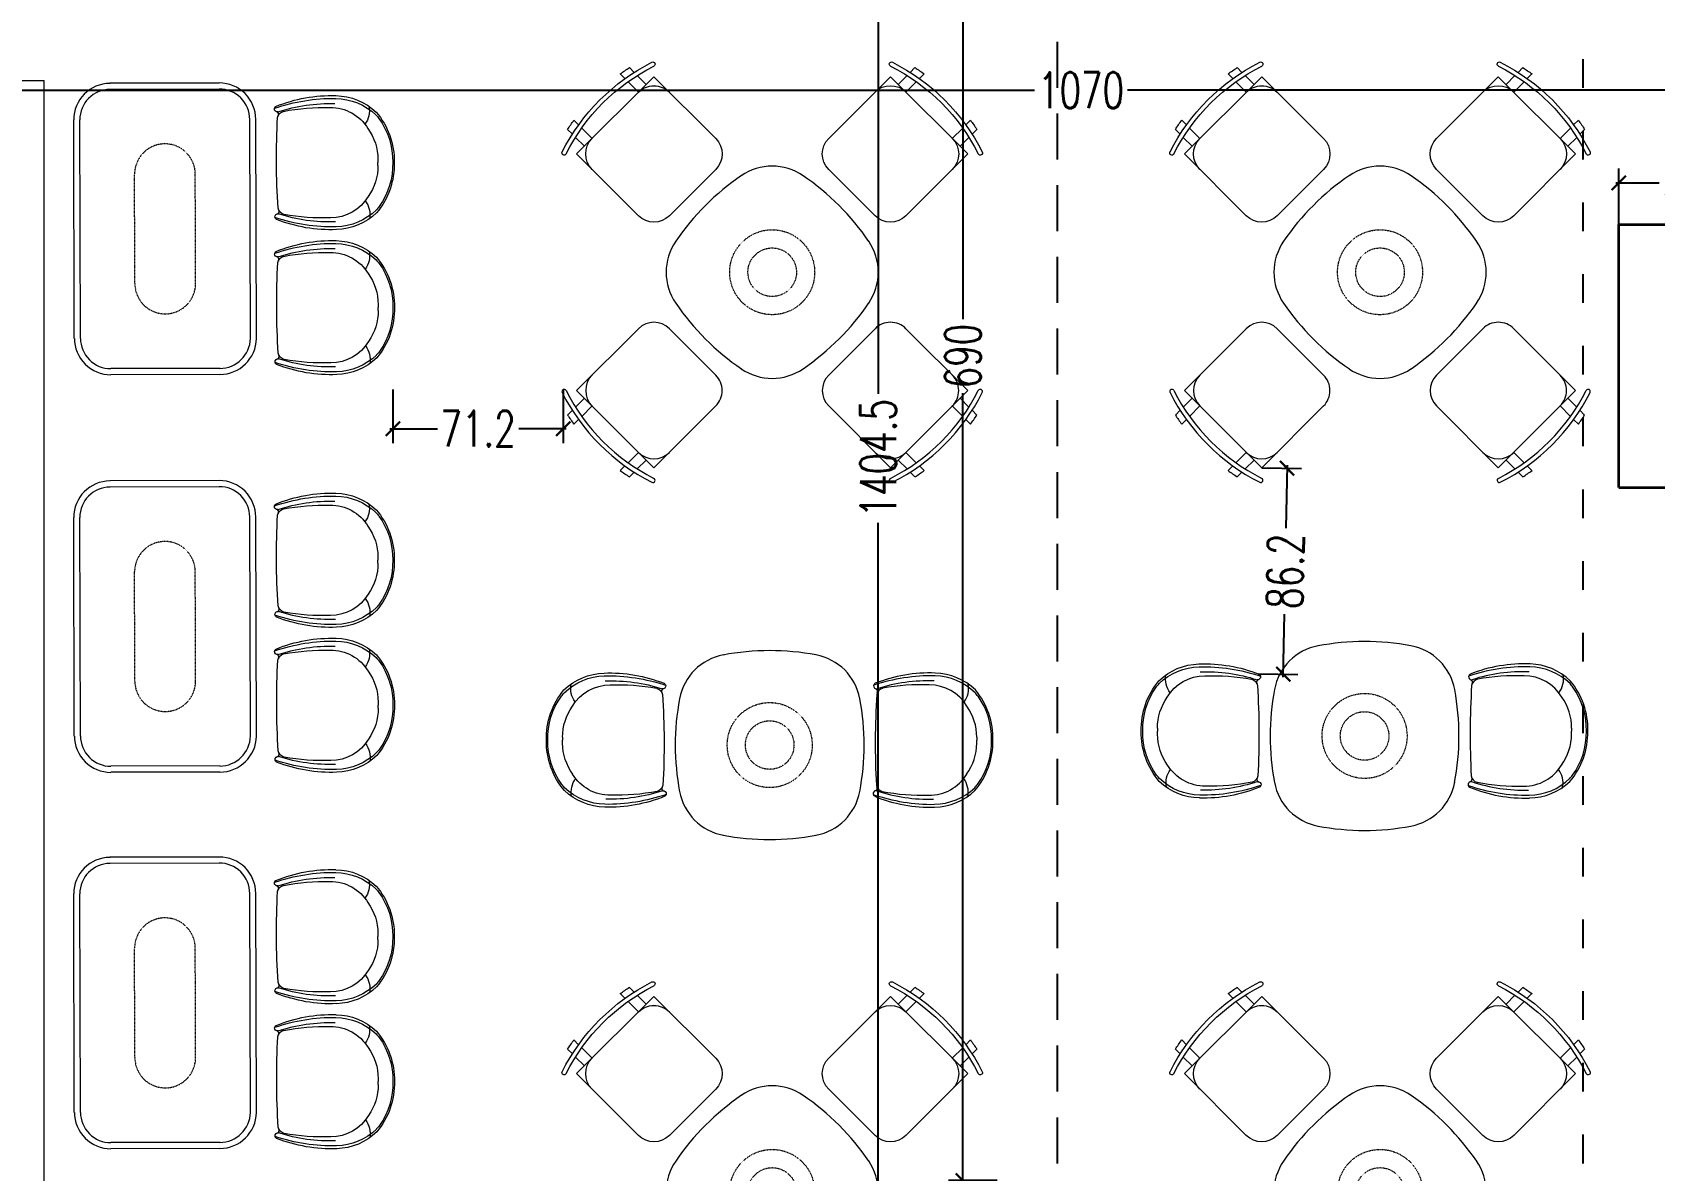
# Model space of a CAD drawing. Header units: centimetres. Extents: x -3207095 to 15275363, y -32656 to 4798027.
# Drawn here: x 682023 to 682702, y 4437241 to 4437717 of the extents above; entities that cross this region are included whole.
import ezdxf

# ---------------------------------------------------------------- set-up
doc = ezdxf.new("R2010")
doc.units = ezdxf.units.CM
for name, pattern in [('ACAD_ISO03W100', [30, 12, -18]), ('DUZ', [500, 500]), ('HIDDEN', [0.375, 0.25, -0.125]), ('TRAZOS1', [0.15, 0.1, -0.05])]:
    doc.linetypes.add(name, pattern=pattern)
doc.layers.get('0').update_dxf_attribs({"color": 1, "linetype": 'DUZ'})
doc.layers.add('DIM', color=1, linetype='DUZ')
for name, color, linetype, lineweight in [('DUVAR', 7, 'Continuous', 35), ('Fix & Furniture', 144, 'Continuous', 13), ('Fix. Furniture', 144, 'Continuous', 9), ('Wall', 7, 'Continuous', 35)]:
    doc.layers.add(name, color=color, linetype=linetype, lineweight=lineweight)
doc.styles.add('ATT', font='romans.shx')
doc.styles.add('DIM', font='ROMANSTW.SHX', dxfattribs={"width": 0.7})
doc.dimstyles.new('1_100', dxfattribs={"dimtxt": 15, "dimasz": 6, "dimexe": 6, "dimexo": 0, "dimgap": 2, "dimtad": 0, "dimdec": 1, "dimzin": 11, "dimdsep": 46, "dimtxsty": 'DIM', "dimblk": 'ARCHTICK', "dimcen": 3, "dimdle": 1.25, "dimclrt": 2, "dimadec": 0, "dimazin": 0, "dimtfac": 1.25, "dimtdec": 1, "dimtix": 1, "dimtofl": 0, "dimtmove": 1, "dimatfit": 3, "dimldrblk": 'ARCHTICK', "dimfxl": 20, "dimfxlon": 1, "dimtolj": 1, "dimtzin": 0, "dimarcsym": 0})

# ---------------------------------------------------------------- blocks, each defined once
blk = doc.blocks.new('_ArchTick')
at = {"color": 0, "linetype": 'ByBlock', "const_width": 0.15}
blk.add_lwpolyline([(-0.5, -0.5), (0.5, 0.5)], dxfattribs=at)
blk = doc.blocks.new('*D4579')
at = {"layer": 'Defpoints', "color": 0, "linetype": 'Continuous', "lineweight": 5, "transparency": 16777216}
for p in [(682426.79, 4437926.93), (682412.39, 4437236.93), (682426.79, 4437236.93)]:
    blk.add_point(p, dxfattribs=at)
at = {"layer": 'DIM', "color": 0, "linetype": 'Continuous', "lineweight": -2, "transparency": 16777216}
for p, q in [((682412.39, 4437928.18), (682412.39, 4437597.43)), ((682426.79, 4437926.93), (682406.39, 4437926.93)), ((682412.39, 4437235.68), (682412.39, 4437566.43)), ((682426.79, 4437236.93), (682406.39, 4437236.93))]:
    blk.add_line(p, q, dxfattribs=at)
at = {"layer": 'DIM', "color": 0, "linetype": 'Continuous', "lineweight": -2, "transparency": 16777216, "xscale": 6, "yscale": 6, "zscale": 6}
for p, rotation in [((682412.39, 4437926.93), 90), ((682412.39, 4437236.93), 270)]:
    blk.add_blockref('_ArchTick', p, dxfattribs=dict(at, rotation=rotation))
at = {"layer": 'DIM', "color": 2, "linetype": 'Continuous', "lineweight": 5, "transparency": 16777216, "insert": (682412.39, 4437581.93), "char_height": 15, "attachment_point": 5, "rotation": 90, "style": 'DIM'}
blk.add_mtext('\\A1;690', dxfattribs=at)
blk = doc.blocks.new('*D4580')
at = {"layer": 'Defpoints', "color": 0, "linetype": 'Continuous', "lineweight": 5, "transparency": 16777216}
for p in [(682376.95, 4438241.43), (682406.39, 4438241.43), (682412.39, 4436836.93)]:
    blk.add_point(p, dxfattribs=at)
at = {"layer": 'DIM', "color": 0, "linetype": 'Continuous', "lineweight": -2, "transparency": 16777216}
for p, q in [((682396.95, 4438241.43), (682370.95, 4438241.43)), ((682376.95, 4438242.68), (682376.95, 4437566.18)), ((682376.95, 4436835.68), (682376.95, 4437512.18)), ((682396.95, 4436836.93), (682370.95, 4436836.93))]:
    blk.add_line(p, q, dxfattribs=at)
at = {"layer": 'DIM', "color": 0, "linetype": 'Continuous', "lineweight": -2, "transparency": 16777216, "xscale": 6, "yscale": 6, "zscale": 6}
for p, rotation in [((682376.95, 4438241.43), 90), ((682376.95, 4436836.93), 270)]:
    blk.add_blockref('_ArchTick', p, dxfattribs=dict(at, rotation=rotation))
at = {"layer": 'DIM', "color": 2, "linetype": 'Continuous', "lineweight": 5, "transparency": 16777216, "insert": (682376.95, 4437539.18), "char_height": 15, "attachment_point": 5, "rotation": 90, "style": 'DIM'}
blk.add_mtext('\\A1;1404.5', dxfattribs=at)
blk = doc.blocks.new('*D5697')
at = {"layer": 'Defpoints', "color": 0, "linetype": 'Continuous', "lineweight": 5, "transparency": 16777216}
for p in [(682686.79, 4437654.35), (682686.79, 4437636.93), (682741.79, 4437636.93)]:
    blk.add_point(p, dxfattribs=at)
at = {"layer": 'DIM', "color": 0, "linetype": 'Continuous', "lineweight": -2, "transparency": 16777216}
for p, q in [((682686.79, 4437636.93), (682686.79, 4437660.35)), ((682741.79, 4437636.93), (682741.79, 4437660.35)), ((682685.54, 4437654.35), (682703.79, 4437654.35)), ((682743.04, 4437654.35), (682724.79, 4437654.35))]:
    blk.add_line(p, q, dxfattribs=at)
at = {"layer": 'DIM', "color": 0, "linetype": 'Continuous', "lineweight": -2, "transparency": 16777216, "xscale": 6, "yscale": 6, "zscale": 6, "rotation": 180}
blk.add_blockref('_ArchTick', (682686.79, 4437654.35), dxfattribs=at)
at = {"layer": 'DIM', "color": 0, "linetype": 'Continuous', "lineweight": -2, "transparency": 16777216, "xscale": 6, "yscale": 6, "zscale": 6}
blk.add_blockref('_ArchTick', (682741.79, 4437654.35), dxfattribs=at)
at = {"layer": 'DIM', "color": 2, "linetype": 'Continuous', "lineweight": 5, "transparency": 16777216, "insert": (682714.29, 4437654.35), "char_height": 15, "attachment_point": 5, "style": 'DIM'}
blk.add_mtext('\\A1;55', dxfattribs=at)
blk = doc.blocks.new('*D5535')
at = {"layer": 'Defpoints', "color": 0, "linetype": 'Continuous', "lineweight": 5, "transparency": 16777216}
for p in [(681926.79, 4437706.36), (682996.79, 4437706.36), (682996.79, 4437693.14)]:
    blk.add_point(p, dxfattribs=at)
at = {"layer": 'DIM', "color": 0, "linetype": 'Continuous', "lineweight": -2, "transparency": 16777216}
for p, q in [((681926.79, 4437706.36), (681926.79, 4437687.14)), ((682996.79, 4437706.36), (682996.79, 4437687.14)), ((681925.54, 4437693.14), (682442.29, 4437693.14)), ((682998.04, 4437693.14), (682481.29, 4437693.14))]:
    blk.add_line(p, q, dxfattribs=at)
at = {"layer": 'DIM', "color": 0, "linetype": 'Continuous', "lineweight": -2, "transparency": 16777216, "xscale": 6, "yscale": 6, "zscale": 6, "rotation": 180}
blk.add_blockref('_ArchTick', (681926.79, 4437693.14), dxfattribs=at)
at = {"layer": 'DIM', "color": 0, "linetype": 'Continuous', "lineweight": -2, "transparency": 16777216, "xscale": 6, "yscale": 6, "zscale": 6}
blk.add_blockref('_ArchTick', (682996.79, 4437693.14), dxfattribs=at)
at = {"layer": 'DIM', "color": 2, "linetype": 'Continuous', "lineweight": 5, "transparency": 16777216, "insert": (682461.79, 4437693.14), "char_height": 15, "attachment_point": 5, "style": 'DIM'}
blk.add_mtext('\\A1;1070', dxfattribs=at)
blk = doc.blocks.new('*D5711')
at = {"layer": 'Defpoints', "color": 0, "linetype": 'Continuous', "lineweight": 5, "transparency": 16777216}
for p in [(0, 4437573.74), (-26.4, 4437528.74), (690996.93, 4437528.74)]:
    blk.add_point(p, dxfattribs=at)
at = {"layer": 'DIM', "color": 0, "linetype": 'Continuous', "lineweight": -2, "transparency": 16777216}
for p, q in [((-26.4, 4437574.99), (-26.4, 4437561.74)), ((-6.4, 4437573.74), (-32.4, 4437573.74)), ((-26.4, 4437527.49), (-26.4, 4437540.74)), ((-6.4, 4437528.74), (-32.4, 4437528.74))]:
    blk.add_line(p, q, dxfattribs=at)
at = {"layer": 'DIM', "color": 0, "linetype": 'Continuous', "lineweight": -2, "transparency": 16777216, "xscale": 6, "yscale": 6, "zscale": 6}
for p, rotation in [((-26.4, 4437573.74), 90), ((-26.4, 4437528.74), 270)]:
    blk.add_blockref('_ArchTick', p, dxfattribs=dict(at, rotation=rotation))
at = {"layer": 'DIM', "color": 2, "linetype": 'Continuous', "lineweight": 5, "transparency": 16777216, "insert": (-26.4, 4437551.24), "char_height": 15, "attachment_point": 5, "rotation": 90, "style": 'DIM'}
blk.add_mtext('\\A1;45', dxfattribs=at)
blk = doc.blocks.new('erghsdfhdsrfhdf')
at = {"layer": 'Fix. Furniture', "ltscale": 0.02}
for p, q in [((2851.99, 3354.74), (2869.82, 3352.25)), ((2852.13, 3355.73), (2869.95, 3353.24)), ((2845.64, 3309.18), (2863.47, 3306.69)), ((2845.5, 3308.19), (2863.33, 3305.7))]:
    blk.add_line(p, q, dxfattribs=at)
at = {"layer": 'Fix. Furniture', "linetype": 'TRAZOS1', "ltscale": 0.02}
for p, q in [((2854.02, 3340.32), (2851.53, 3322.49)), ((2863.92, 3338.94), (2861.44, 3321.11))]:
    blk.add_line(p, q, dxfattribs=at)
at = {"layer": 'Fix. Furniture'}
for points in [[(2845.37, 3350.71), (2840.39, 3314.95)], [(2846.36, 3350.57), (2841.38, 3314.82)], [(2874.08, 3346.61), (2869.11, 3310.95)], [(2875.07, 3346.47), (2870.1, 3310.82)]]:
    blk.add_lwpolyline(points, dxfattribs=at)
at = {"layer": 'Fix. Furniture', "ltscale": 0.02}
for centre, radius, start, end in [((2851.32, 3349.76), 6.03, 81.8335, 170.8928), ((2851.32, 3349.76), 5.03, 81.8335, 170.8928), ((2869.12, 3347.3), 5, 352.037, 82.037), ((2869.12, 3347.3), 6, 352.037, 82.037), ((2846.33, 3314.13), 6, 172.0349, 262.0677), ((2846.33, 3314.13), 5, 172.0349, 262.0677), ((2864.15, 3311.65), 5, 262.0806, 352.0806), ((2864.15, 3311.65), 6, 262.0806, 352.0806)]:
    blk.add_arc(centre, radius, start, end, dxfattribs=at)
at = {"layer": 'Fix. Furniture', "linetype": 'TRAZOS1', "ltscale": 0.02}
for centre, start, end in [((2858.97, 3339.63), 352.0595, 172.0595), ((2856.48, 3321.8), 172.0715, 352.0715)]:
    blk.add_arc(centre, 5, start, end, dxfattribs=at)
blk = doc.blocks.new('Sofa chair')
at = {"layer": 'Fix. Furniture', "ltscale": 60}
for p in [(11009.73, -1157.89), (11010.71, -1157.89)]:
    blk.add_line(p, (11010.22, -1157.89), dxfattribs=at)
for centre, radius, start, end in [((11009.97, -1167.67), 12.46, 88.8214, 130.1423), ((11009.97, -1167.43), 11.98, 88.8214, 125.7721), ((11010.48, -1167.67), 12.46, 49.8577, 91.1786), ((11010.48, -1167.43), 11.98, 54.2279, 91.1786), ((11009.09, -1165), 9.91, 136.2429, 178.6726), ((11009.55, -1165.04), 9.91, 136.2429, 178.6726), ((11001.66, -1163.04), 3.78, 53.312, 100.6327), ((11008.32, -1165.68), 7.18, 120.8927, 180.5425), ((11009.94, -1166.59), 11.29, 128.1518, 131.9169), ((11009.73, -1166.67), 8.78, 90, 125.5055), ((11010.71, -1166.67), 8.78, 54.4945, 90), ((11012.13, -1165.68), 7.18, 359.4575, 59.1073), ((11018.78, -1163.04), 3.78, 79.3673, 126.688), ((11010.51, -1166.59), 11.29, 48.0831, 51.8482), ((11010.89, -1165.04), 9.91, 1.3274, 43.7571), ((11011.35, -1165), 9.91, 1.3274, 43.7571), ((11023.36, -1165.63), 24.19, 177.9612, 201.9196), ((11029.4, -1165.31), 29.76, 179.0327, 198.7819), ((11027.23, -1165.91), 26.76, 177.9333, 198.3332), ((10993.21, -1165.91), 26.76, 341.6668, 2.0667), ((10991.05, -1165.31), 29.76, 341.2181, 0.9673), ((10997.09, -1165.63), 24.19, 338.0804, 2.0388), ((11035.54, -1166.96), 34.42, 177.991, 190.8222), ((10984.9, -1166.96), 34.42, 349.1778, 2.009), ((11001.43, -1174.3), 0.63, 215.7325, 257.7956), ((11001.33, -1174.41), 0.509, 265.9106, 8.7207), ((11003, -1173.11), 1.3, 193.9233, 259.7562), ((11002.27, -1174.86), 0.607, 66.9234, 134.8673), ((11010.22, -1042.05), 132.55, 266.7757, 273.2243), ((11017.45, -1173.11), 1.3, 280.2438, 346.0767), ((11018.18, -1174.86), 0.607, 45.1327, 113.0766), ((11019.12, -1174.41), 0.509, 171.2793, 274.0894), ((11019.02, -1174.3), 0.63, 282.2044, 324.2675)]:
    blk.add_arc(centre, radius, start, end, dxfattribs=at)
blk = doc.blocks.new('A$C3A257523')
for p, q in [((77.4, 593.5), (77.4, 593.5)), ((117.9, 546.8), (517.9, 546.8)), ((117.9, 46.8), (117.9, 546.8)), ((30.4, 446.8), (0, 446.8)), ((39.9, 496.8), (9.3, 496.8)), ((117.9, 446.8), (50.7, 446.8)), ((117.9, 496.8), (60.4, 496.8)), ((617.9, 446.8), (617.9, 146.8)), ((30.4, 146.8), (0, 146.8)), ((39.9, 96.8), (9.3, 96.8)), ((117.9, 146.8), (50.7, 146.8)), ((117.9, 96.8), (60.4, 96.8)), ((517.9, 46.8), (117.9, 46.8)), ((77.4, 0), (77.4, 0))]:
    blk.add_line(p, q)
for centre, radius, start, end in [((74.1, 584.1), 10, 71.2164, 161.83805), ((949.9, 296.8), 931.7, 161.83805, 198.16195), ((949.9, 296.8), 911.7, 161.83805, 198.16195), ((74.1, 584.1), 10, 341.83805, 71.2164), ((217.9, 446.8), 100, 90, 180), ((517.9, 446.8), 100, 0, 90), ((949.9, 296.8), 961.7, 167.99678, 171.02665), ((949.9, 296.8), 961.7, 188.97335, 192.00322), ((217.9, 146.8), 100, 180, 270), ((517.9, 146.8), 100, 270, 0), ((74.1, 9.5), 10, 198.16195, 288.7836), ((74.1, 9.5), 10, 288.7836, 18.16195)]:
    blk.add_arc(centre, radius, start, end)
blk = doc.blocks.new('dfshsdfhsdhsdfh')
at = {"layer": 'Fix. Furniture', "linetype": 'HIDDEN', "ltscale": 0.02}
for radius in [7, 4]:
    blk.add_circle((59672.86, 2781.15), radius, dxfattribs=at)
at = {"layer": 'Fix. Furniture', "ltscale": 0.02}
for centre, radius, start, end in [((59666.86, 2787.14), 9, 100.4699, 169.5301), ((59672.86, 2755.21), 41.49, 79.325, 100.6032), ((59678.86, 2787.14), 9, 10.4699, 79.5208), ((59698.8, 2781.15), 41.49, 169.3968, 190.675), ((59646.93, 2781.15), 41.49, 349.325, 10.6032), ((59666.86, 2775.15), 9, 190.4792, 259.5301), ((59678.86, 2775.15), 9, 280.4792, 349.5208), ((59672.86, 2807.08), 41.49, 259.3968, 280.675)]:
    blk.add_arc(centre, radius, start, end, dxfattribs=at)
blk = doc.blocks.new('12PPLT12')
at = {"color": 0, "linetype": 'ByBlock'}
for p, q in [((-0.034, 0.694), (-0.032, 0.751)), ((-0.032, 0.751), (-0.002, 0.689)), ((-0.116, 0.583), (-0.05, 0.632)), ((-0.05, 0.632), (-0.034, 0.694)), ((-0.002, 0.689), (0.044, 0.559)), ((-0.148, 0.486), (-0.116, 0.583)), ((-0.132, 0.367), (-0.148, 0.486)), ((-0.064, 0.51), (-0.026, 0.591)), ((-0.05, 0.38), (-0.064, 0.51)), ((0.044, 0.559), (0.09, 0.432)), ((-0.349, 0.334), (-0.362, 0.415)), ((-0.362, 0.415), (-0.303, 0.35)), ((-0.108, 0.279), (-0.132, 0.367)), ((-0.043, 0.334), (-0.05, 0.38)), ((0.09, 0.432), (0.09, 0.339)), ((0.134, 0.347), (0.22, 0.415)), ((0.22, 0.415), (0.291, 0.421)), ((0.291, 0.421), (0.35, 0.429)), ((0.35, 0.429), (0.348, 0.331)), ((-0.332, 0.247), (-0.349, 0.334)), ((-0.289, 0.136), (-0.332, 0.247)), ((-0.303, 0.35), (-0.208, 0.312)), ((-0.205, 0.231), (-0.251, 0.247)), ((-0.208, 0.312), (-0.105, 0.29)), ((-0.105, 0.29), (-0.037, 0.236)), ((0.003, 0.279), (-0.043, 0.334)), ((0.009, 0.169), (0.003, 0.279)), ((0.09, 0.253), (0.082, 0.174)), ((0.09, 0.339), (0.09, 0.253)), ((0.093, 0.282), (0.134, 0.347)), ((0.193, 0.293), (0.155, 0.228)), ((0.25, 0.328), (0.193, 0.293)), ((0.28, 0.353), (0.25, 0.328)), ((0.342, 0.266), (0.304, 0.19)), ((0.348, 0.331), (0.342, 0.266)), ((-0.536, 0.125), (-0.59, 0.109)), ((-0.487, 0.171), (-0.536, 0.125)), ((-0.425, 0.193), (-0.487, 0.171)), ((-0.346, 0.179), (-0.425, 0.193)), ((-0.292, 0.149), (-0.346, 0.179)), ((-0.194, 0.074), (-0.289, 0.136)), ((-0.137, 0.231), (-0.205, 0.231)), ((-0.097, 0.204), (-0.137, 0.231)), ((-0.11, 0.133), (-0.097, 0.204)), ((-0.069, 0.06), (-0.11, 0.133)), ((-0.037, 0.236), (-0.034, 0.158)), ((-0.034, 0.158), (-0.007, 0.101)), ((0.006, 0.027), (0.009, 0.169)), ((0.082, 0.174), (0.061, 0.082)), ((0.074, 0.098), (0.223, 0.188)), ((0.155, 0.228), (0.131, 0.13)), ((0.223, 0.188), (0.421, 0.204)), ((0.421, 0.204), (0.573, 0.171)), ((0.573, 0.171), (0.716, 0.152)), ((0.716, 0.152), (0.613, 0.074)), ((-0.671, 0.098), (-0.687, 0.095)), ((-0.687, 0.095), (-0.666, 0.036)), ((-0.59, 0.109), (-0.671, 0.098)), ((-0.666, 0.036), (-0.601, -0.005)), ((-0.563, 0.052), (-0.441, 0.074)), ((-0.441, 0.074), (-0.373, 0.084)), ((-0.373, 0.084), (-0.27, 0.057)), ((-0.229, 0.003), (-0.324, -0.027)), ((-0.27, 0.057), (-0.186, 0.006)), ((-0.069, 0.027), (-0.229, 0.003)), ((-0.108, 0.019), (-0.194, 0.074)), ((-0.01, 0.003), (-0.121, -0.038)), ((-0.01, 0.014), (-0.069, 0.06)), ((-0.002, 0.006), (-0.069, 0.027)), ((-0.018, -0.008), (0.074, 0.098)), ((-0.01, -0.005), (0.169, 0.055)), ((0.003, 0.017), (-0.01, 0.014)), ((0.003, -0.029), (-0.01, 0.003)), ((-0.007, 0.101), (0.003, 0.017)), ((0.169, 0.055), (0.315, 0.109)), ((0.315, 0.109), (0.413, 0.117)), ((0.413, 0.117), (0.524, 0.101)), ((0.545, 0.017), (0.429, -0.032)), ((0.524, 0.101), (0.578, 0.114)), ((0.613, 0.074), (0.545, 0.017)), ((-0.601, -0.005), (-0.503, -0.021)), ((-0.503, -0.021), (-0.4, -0.032)), ((-0.395, -0.094), (-0.452, -0.152)), ((-0.4, -0.032), (-0.357, -0.04)), ((-0.324, -0.027), (-0.395, -0.094)), ((-0.224, -0.059), (-0.292, -0.122)), ((-0.121, -0.038), (-0.224, -0.059)), ((-0.053, -0.14), (0.003, -0.029)), ((0.082, -0.038), (-0.018, -0.008)), ((-0.007, -0.024), (0.05, -0.105)), ((0.05, -0.105), (0.071, -0.181)), ((0.188, -0.054), (0.082, -0.038)), ((0.112, -0.051), (0.09, -0.043)), ((0.155, -0.108), (0.112, -0.051)), ((0.212, -0.152), (0.155, -0.108)), ((0.323, -0.051), (0.188, -0.054)), ((0.215, -0.062), (0.282, -0.103)), ((0.282, -0.103), (0.334, -0.146)), ((0.429, -0.032), (0.323, -0.051)), ((0.396, -0.124), (0.326, -0.054)), ((-0.452, -0.152), (-0.536, -0.268)), ((-0.352, -0.227), (-0.387, -0.241)), ((-0.316, -0.187), (-0.352, -0.227)), ((-0.292, -0.122), (-0.316, -0.187)), ((-0.193, -0.236), (-0.244, -0.33)), ((-0.213, -0.263), (-0.135, -0.195)), ((-0.135, -0.195), (-0.053, -0.14)), ((-0.119, -0.304), (-0.04, -0.148)), ((-0.037, -0.122), (-0.04, -0.219)), ((-0.04, -0.219), (-0.021, -0.308)), ((0.071, -0.181), (0.12, -0.282)), ((0.247, -0.246), (0.212, -0.152)), ((0.234, -0.2), (0.277, -0.241)), ((0.334, -0.146), (0.372, -0.217)), ((0.464, -0.176), (0.396, -0.124)), ((0.48, -0.257), (0.464, -0.176)), ((-0.536, -0.268), (-0.606, -0.328)), ((-0.606, -0.328), (-0.522, -0.328)), ((-0.522, -0.328), (-0.324, -0.325)), ((-0.387, -0.241), (-0.465, -0.268)), ((-0.324, -0.325), (-0.213, -0.263)), ((-0.244, -0.33), (-0.247, -0.406)), ((-0.199, -0.494), (-0.139, -0.358)), ((-0.139, -0.358), (-0.119, -0.304)), ((-0.021, -0.308), (0.006, -0.376)), ((0.12, -0.282), (0.139, -0.363)), ((0.236, -0.444), (0.261, -0.349)), ((0.261, -0.349), (0.247, -0.246)), ((0.277, -0.241), (0.372, -0.287)), ((0.372, -0.287), (0.494, -0.301)), ((0.494, -0.301), (0.48, -0.257)), ((-0.247, -0.406), (-0.233, -0.471)), ((-0.233, -0.471), (-0.222, -0.551)), ((-0.102, -0.503), (-0.017, -0.432)), ((-0.017, -0.432), (0.003, -0.378)), ((0.006, -0.376), (0.074, -0.428)), ((0.074, -0.428), (0.158, -0.496)), ((0.139, -0.363), (0.212, -0.474)), ((0.242, -0.561), (0.236, -0.444)), ((-0.222, -0.551), (-0.148, -0.522)), ((-0.148, -0.522), (-0.102, -0.503)), ((0.158, -0.496), (0.242, -0.561))]:
    blk.add_line(p, q, dxfattribs=at)
for radius, start, end in [(0.5, 56.9563, 82.295), (0.5, 107.123, 130.9816), (0.458, 107.9864, 130.5771), (0.458, 62.6899, 79.5345), (0.5, 134.8021, 159.1804), (0.458, 138.4756, 155.3347), (0.458, 26.2761, 41.1349), (0.5, 22.9768, 45.8473), (0.5, 182.503, 200.4563), (0.458, 183.2699, 197.4002), (0.458, 340.6559, 357.5057), (0.5, 338.5862, 359.7442), (0.5, 220.6606, 241.3393), (0.458, 225.0835, 237.5023), (0.5, 298.3455, 324.4541), (0.458, 303.3868, 322.0756), (0.5, 259.7038, 286.1281), (0.458, 264.1886, 282.4028)]:
    blk.add_arc((0, 0), radius, start, end, dxfattribs=at)
at = {"color": 0, "linetype": 'ByBlock', "style": 'ATT'}
for tag, p, flags in [('ITEM', (-1, -3.25), 3), ('ROOM_NUMBER', (-1, -4.583), 1)]:
    blk.add_attdef(tag, p, '', height=1, dxfattribs=dict(at, flags=flags))
blk = doc.blocks.new('*D5898')
at = {"layer": 'Defpoints', "color": 0, "linetype": 'Continuous', "lineweight": 5, "transparency": 16777216}
for p in [(682173.89, 4437567.91), (682245.13, 4437567.91), (682173.89, 4437551.54)]:
    blk.add_point(p, dxfattribs=at)
at = {"layer": 'DIM', "color": 0, "linetype": 'Continuous', "lineweight": -2, "transparency": 16777216}
for p, q in [((682173.89, 4437567.91), (682173.89, 4437545.54)), ((682245.13, 4437567.91), (682245.13, 4437545.54)), ((682172.64, 4437551.54), (682192.51, 4437551.54)), ((682246.38, 4437551.54), (682226.51, 4437551.54))]:
    blk.add_line(p, q, dxfattribs=at)
at = {"layer": 'DIM', "color": 0, "linetype": 'Continuous', "lineweight": -2, "transparency": 16777216, "xscale": 6, "yscale": 6, "zscale": 6, "rotation": 180}
blk.add_blockref('_ArchTick', (682173.89, 4437551.54), dxfattribs=at)
at = {"layer": 'DIM', "color": 0, "linetype": 'Continuous', "lineweight": -2, "transparency": 16777216, "xscale": 6, "yscale": 6, "zscale": 6}
blk.add_blockref('_ArchTick', (682245.13, 4437551.54), dxfattribs=at)
at = {"layer": 'DIM', "color": 2, "linetype": 'Continuous', "lineweight": 5, "transparency": 16777216, "insert": (682209.51, 4437551.54), "char_height": 15, "attachment_point": 5, "style": 'DIM'}
blk.add_mtext('\\A1;71.2', dxfattribs=at)
blk = doc.blocks.new('*D5899')
at = {"layer": 'Defpoints', "color": 0, "linetype": 'Continuous', "lineweight": 5, "transparency": 16777216}
for p in [(682537.43, 4437535.17), (682535.89, 4437449.03), (682546.47, 4437448.84)]:
    blk.add_point(p, dxfattribs=at)
at = {"layer": 'DIM', "color": 0, "linetype": 'Continuous', "lineweight": -2, "transparency": 16777216}
for p, q in [((682537.43, 4437535.17), (682554.01, 4437534.88)), ((682548.03, 4437536.23), (682547.56, 4437509.91)), ((682546.44, 4437447.59), (682546.92, 4437473.92)), ((682535.89, 4437449.03), (682552.47, 4437448.74))]:
    blk.add_line(p, q, dxfattribs=at)
at = {"layer": 'DIM', "color": 0, "linetype": 'Continuous', "lineweight": -2, "transparency": 16777216, "xscale": 6, "yscale": 6, "zscale": 6}
for p, rotation in [((682548.01, 4437534.98), 88.97533350593838), ((682546.47, 4437448.84), 268.9753335059384)]:
    blk.add_blockref('_ArchTick', p, dxfattribs=dict(at, rotation=rotation))
at = {"layer": 'DIM', "color": 2, "linetype": 'Continuous', "lineweight": 5, "transparency": 16777216, "insert": (682547.24, 4437491.91), "char_height": 15, "attachment_point": 5, "rotation": 88.97533, "style": 'DIM'}
blk.add_mtext('\\A1;86.2', dxfattribs=at)

msp = doc.modelspace()

# ---------------------------------------------------------------- linework, layer by layer
at = {"color": 232, "linetype": 'ACAD_ISO03W100'}
for p, q in [((682451.79, 4439926.16), (682451.79, 4436667.31)), ((682671.79, 4439926.16), (682671.79, 4436667.31)), ((682451.79, 4439717.88), (682451.79, 4436459.03)), ((682451.79, 4439513.41), (682451.79, 4436254.56))]:
    msp.add_line(p, q, dxfattribs=at)
at = {"layer": 'DUVAR'}
for p, q in [((682686.79, 4437526.93), (682686.79, 4437636.93)), ((682686.79, 4437636.93), (682741.79, 4437636.93)), ((682686.79, 4437526.93), (682741.79, 4437526.93))]:
    msp.add_line(p, q, dxfattribs=at)
at = {"layer": 'Fix & Furniture', "ltscale": 0.02}
for p in [(681956.79, 4437697.22), (682027.91, 4436938.05)]:
    msp.add_line(p, (682027.91, 4437697.22), dxfattribs=at)

# ---------------------------------------------------------------- block references
at = {"layer": 'Fix. Furniture'}
for name, p, xscale, yscale, zscale, rotation in [('12PPLT12', (681987.36, 4437745.48), 56.47957675865443, 56.47957675865443, 56.47957675865443, 33.40178733118382), ('A$C3A257523', (682278.5, 4437709.47), -0.09144018289192588, 0.09144018289192588, 0.09144018289192585, 134.9999999999999), ('A$C3A257523', (682425.06, 4437671.09), -0.09144018289192588, 0.09144018289192588, 0.09144018289192585, 45), ('A$C3A257523', (682532.83, 4437709.47), -0.09144018289192588, 0.09144018289192588, 0.09144018289192585, 134.9999999999999), ('A$C3A257523', (682679.4, 4437671.09), -0.09144018289192588, 0.09144018289192588, 0.09144018289192585, 45), ('Sofa chair', (685233.39, 4409710.31), -2.540005080331274, 2.540005080331274, 2.540005080331274, 270.2555790713517), ('Sofa chair', (685233.48, 4409649.64), -2.540005080331274, 2.540005080331274, 2.540005080331274, 270.2555790713517), ('A$C3A257523', (682278.5, 4437524.53), 0.09144018289192588, 0.09144018289192588, 0.09144018289192588, 45), ('A$C3A257523', (682425.06, 4437562.91), 0.09144018289192586, 0.09144018289192586, 0.09144018289192586, 135), ('A$C3A257523', (682532.83, 4437524.53), 0.09144018289192588, 0.09144018289192588, 0.09144018289192588, 45), ('A$C3A257523', (682679.4, 4437562.91), 0.09144018289192586, 0.09144018289192586, 0.09144018289192586, 135), ('Sofa chair', (685233.39, 4409543.94), -2.540005080331274, 2.540005080331274, 2.540005080331274, 270.2555790713517), ('Sofa chair', (685233.48, 4409483.27), -2.540005080331274, 2.540005080331274, 2.540005080331274, 270.2555790713517), ('Sofa chair', (679428.05, 4465377.61), -2.540005080331274, 2.540005080331274, 2.540005080331274, 90.25557907135182), ('Sofa chair', (685732.85, 4465377.61), 2.540005080331274, 2.540005080331274, 2.540005080331274, 269.7444209286481), ('Sofa chair', (679179.13, 4465373.8), -2.540005080331274, 2.540005080331274, 2.540005080331274, 90.25557907135182), ('Sofa chair', (685483.93, 4465373.8), 2.540005080331274, 2.540005080331274, 2.540005080331274, 269.7444209286481), ('Sofa chair', (685233.39, 4409386.46), -2.540005080331274, 2.540005080331274, 2.540005080331274, 270.2555790713517), ('A$C3A257523', (682278.5, 4437324.66), -0.09144018289192588, 0.09144018289192588, 0.09144018289192585, 134.9999999999999), ('A$C3A257523', (682425.06, 4437286.28), -0.09144018289192588, 0.09144018289192588, 0.09144018289192585, 45), ('A$C3A257523', (682532.83, 4437324.66), -0.09144018289192588, 0.09144018289192588, 0.09144018289192585, 134.9999999999999), ('A$C3A257523', (682679.4, 4437286.28), -0.09144018289192588, 0.09144018289192588, 0.09144018289192585, 45), ('Sofa chair', (685233.48, 4409325.79), -2.540005080331274, 2.540005080331274, 2.540005080331274, 270.2555790713517)]:
    msp.add_blockref(name, p, dxfattribs=dict(at, xscale=xscale, yscale=yscale, zscale=zscale, rotation=rotation))
at = {"layer": 'Wall', "xscale": 2.540005080331274, "yscale": 2.540005080331274, "zscale": 2.540005080331274}
for name, p, rotation in [('erghsdfhdsrfhdf', (688071.73, 4447034.18), 188.1061570303212), ('dfshsdfhsdhsdfh', (580151.95, 4325446.18), 45), ('dfshsdfhsdhsdfh', (580406.29, 4325446.18), 45), ('erghsdfhdsrfhdf', (688071.73, 4446867.81), 188.1061570303212), ('dfshsdfhsdhsdfh', (675267.41, 4588988.54), 270), ('dfshsdfhsdhsdfh', (675516.33, 4588992.35), 270), ('erghsdfhdsrfhdf', (688071.73, 4446710.33), 188.1061570303212), ('dfshsdfhsdhsdfh', (580151.95, 4325061.37), 45), ('dfshsdfhsdhsdfh', (580406.29, 4325061.37), 45)]:
    msp.add_blockref(name, p, dxfattribs=dict(at, rotation=rotation))

# ---------------------------------------------------------------- dimensions: what is measured, and where the dimension line sits
at = {"layer": 'DIM', "linetype": 'Continuous', "lineweight": 5}
for base, p1, p2, picture, middle in [((682376.95, 4438241.43), (682412.39, 4436836.93), (682406.39, 4438241.43), '*D4580', (682376.95, 4437539.18)), ((682412.39, 4437236.93), (682426.79, 4437926.93), (682426.79, 4437236.93), '*D4579', (682412.39, 4437581.93)), ((-26.4, 4437528.74), (0, 4437573.74), (690996.93, 4437528.74), '*D5711', (-26.4, 4437551.24))]:
    dim = msp.add_linear_dim(base=base, p1=p1, p2=p2, angle=90, dimstyle='1_100', dxfattribs=at)
    dim.commit()
    dim.dimension.update_dxf_attribs({"geometry": picture, "text_midpoint": middle})
for base, p1, p2, picture, middle in [((682996.79, 4437693.14), (681926.79, 4437706.36), (682996.79, 4437706.36), '*D5535', (682461.79, 4437693.14)), ((682686.79, 4437654.35), (682741.79, 4437636.93), (682686.79, 4437636.93), '*D5697', (682714.29, 4437654.35))]:
    dim = msp.add_linear_dim(base=base, p1=p1, p2=p2, dimstyle='1_100', dxfattribs=at)
    dim.commit()
    dim.dimension.update_dxf_attribs({"geometry": picture, "text_midpoint": middle})
for p1, p2, distance, picture, middle in [((682245.13, 4437567.91), (682173.89, 4437567.91), 16.36, '*D5898', (682209.51, 4437551.54)), ((682537.43, 4437535.17), (682535.89, 4437449.03), 10.58, '*D5899', (682547.24, 4437491.91))]:
    dim = msp.add_aligned_dim(p1=p1, p2=p2, distance=distance, dimstyle='1_100', dxfattribs=at)
    dim.commit()
    dim.dimension.update_dxf_attribs({"geometry": picture, "text_midpoint": middle})

doc.saveas('drawing.dxf')
